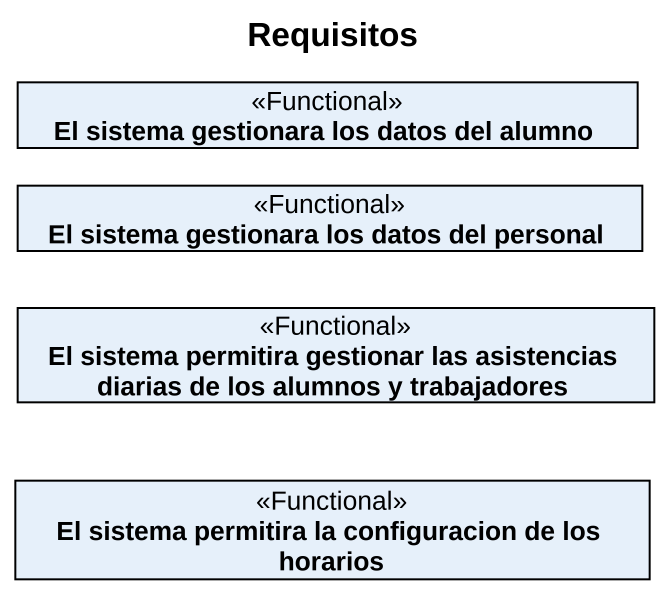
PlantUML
@startuml
title Requisitos
hide circle
hide empty members
class "El sistema gestionara los datos del alumno" as El_sistema_gestionara_los <<Functional>>
class "El sistema gestionara los datos del personal" as El_sistema_gestionara_los_2 <<Functional>>
class "El sistema permitira gestionar las asistencias diarias de los alumnos y trabajadores" as El_sistema_permitira <<Functional>>
class "El sistema permitira la configuracion de los horarios" as El_sistema_permitira_la <<Functional>>
@enduml
